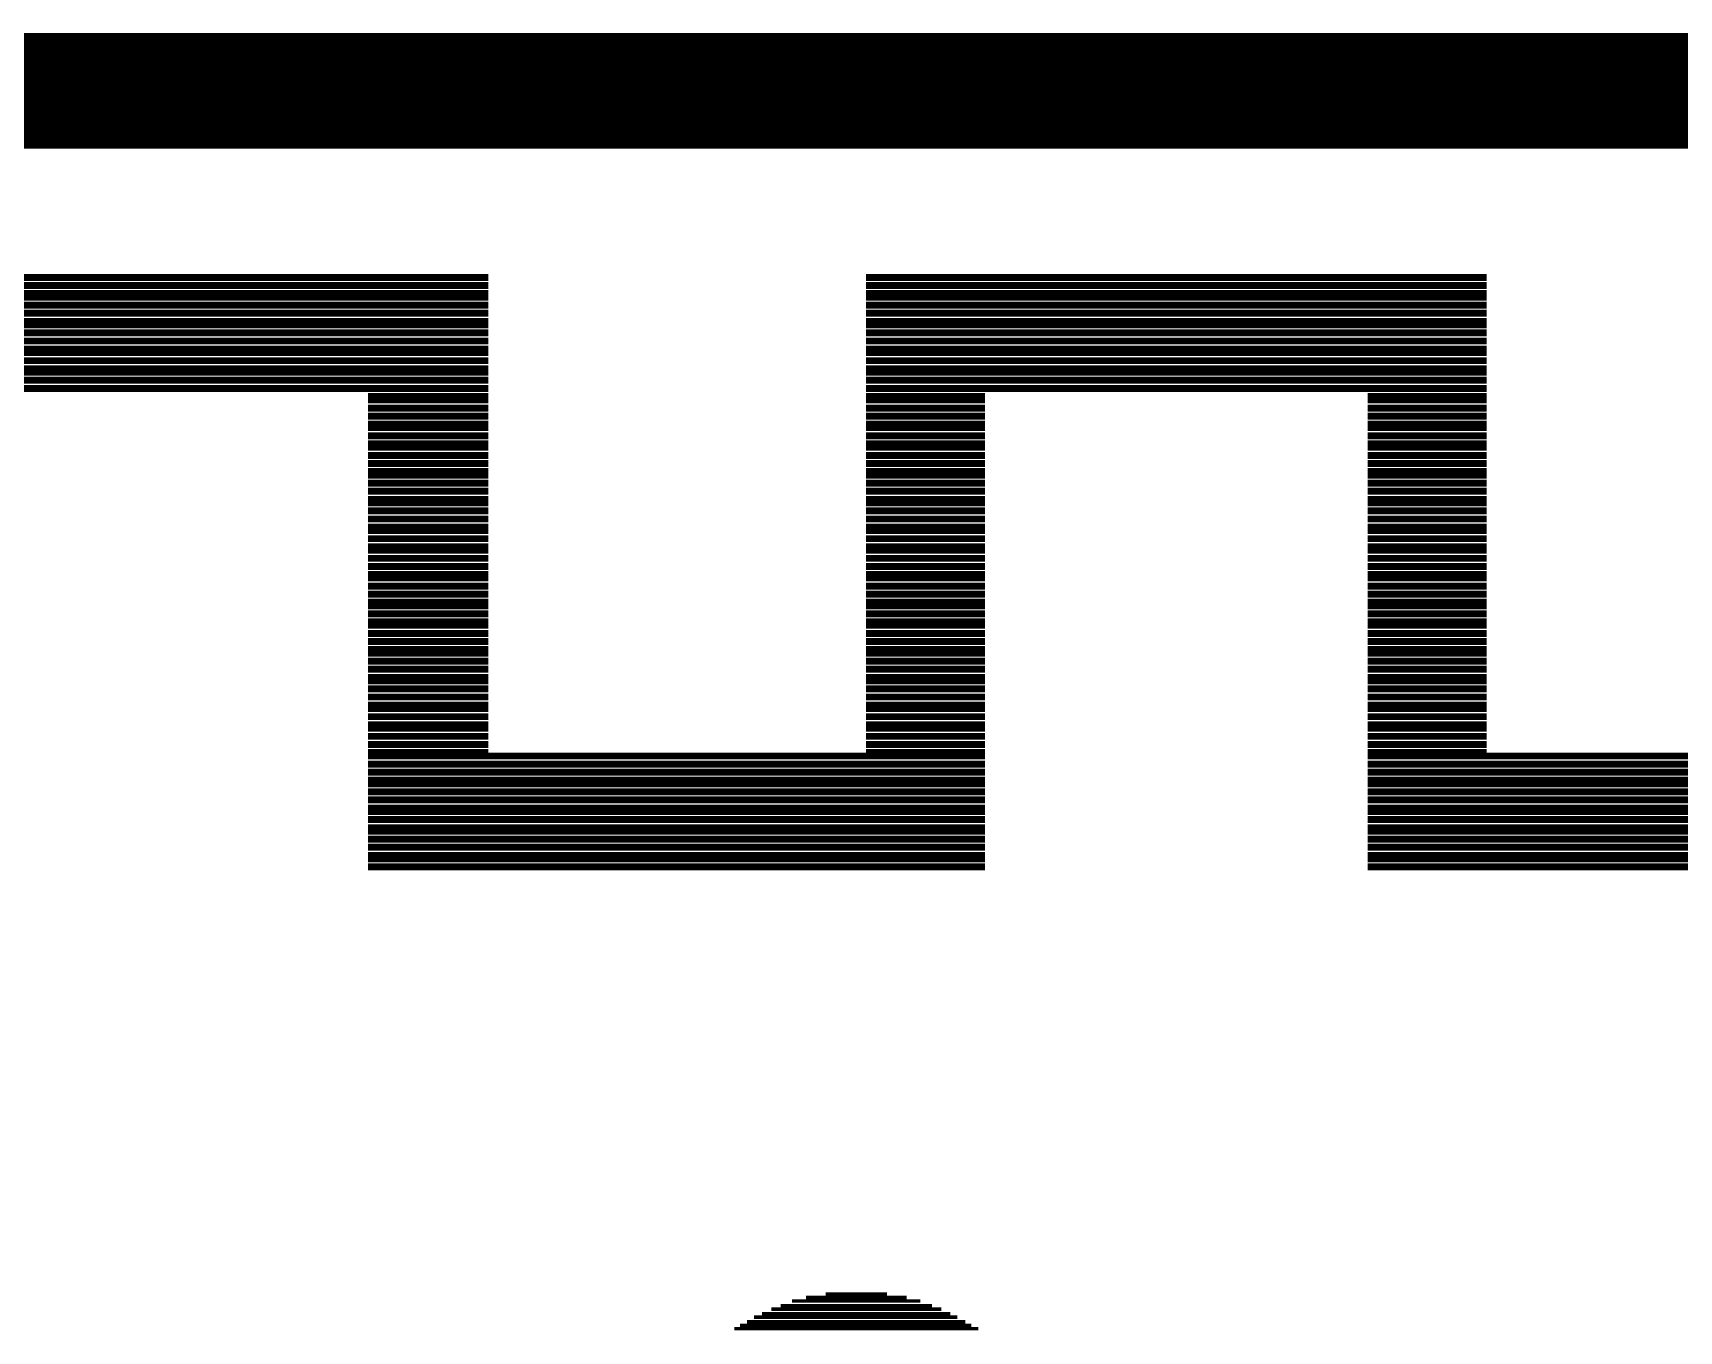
# Model space of a CAD drawing. Extents: x -1.4 to 24.3, y -3.9 to 24.9.
# Drawn here: x 1.082 to 4.7, y 22.04 to 24.892 of the extents above; entities that cross this region are included whole.
import ezdxf

# ---------------------------------------------------------------- set-up
doc = ezdxf.new("R2010")
doc.units = 0
doc.layers.add('DAC2_CLICK_V100_GKO', color=9, linetype='CONTINUOUS')
doc.layers.add('DAC2_CLICK_V100_GTO', color=11, linetype='CONTINUOUS')

msp = doc.modelspace()

# ---------------------------------------------------------------- linework, layer by layer
at = {"layer": 'DAC2_CLICK_V100_GKO', "const_width": 0.254}
msp.add_lwpolyline([(-1.27, -3.81), (-1.27, 24.765), (24.13, 24.765)], dxfattribs=at)
at = {"layer": 'DAC2_CLICK_V100_GTO', "const_width": 0.00762}
for points in [[(0.73406, 24.3586), (2.0828, 24.3586)], [(0.73406, 24.3586), (2.0828, 24.3586)], [(0.73406, 24.35098), (2.0828, 24.35098)], [(0.73406, 24.35098), (2.0828, 24.35098)], [(2.91338, 24.3586), (4.27736, 24.3586)], [(2.91338, 24.3586), (4.27736, 24.3586)], [(2.91338, 24.35098), (4.27736, 24.35098)], [(2.91338, 24.35098), (4.27736, 24.35098)], [(0.73406, 24.34082), (2.0828, 24.34082)], [(0.73406, 24.34082), (2.0828, 24.34082)], [(0.73406, 24.3332), (2.0828, 24.3332)], [(0.73406, 24.3332), (2.0828, 24.3332)], [(0.73406, 24.32304), (2.0828, 24.32304)], [(0.73406, 24.32304), (2.0828, 24.32304)], [(0.73406, 24.31542), (2.0828, 24.31542)], [(0.73406, 24.31542), (2.0828, 24.31542)], [(2.91338, 24.34082), (4.27736, 24.34082)], [(2.91338, 24.34082), (4.27736, 24.34082)], [(2.91338, 24.3332), (4.27736, 24.3332)], [(2.91338, 24.3332), (4.27736, 24.3332)], [(2.91338, 24.32304), (4.27736, 24.32304)], [(2.91338, 24.32304), (4.27736, 24.32304)], [(2.91338, 24.31542), (4.27736, 24.31542)], [(2.91338, 24.31542), (4.27736, 24.31542)], [(0.73406, 24.3078), (2.0828, 24.3078)], [(0.73406, 24.3078), (2.0828, 24.3078)], [(0.73406, 24.29764), (2.0828, 24.29764)], [(0.73406, 24.29764), (2.0828, 24.29764)], [(0.73406, 24.29002), (2.0828, 24.29002)], [(0.73406, 24.29002), (2.0828, 24.29002)], [(0.73406, 24.27986), (2.0828, 24.27986)], [(0.73406, 24.27986), (2.0828, 24.27986)], [(2.91338, 24.3078), (4.27736, 24.3078)], [(2.91338, 24.3078), (4.27736, 24.3078)], [(2.91338, 24.29764), (4.27736, 24.29764)], [(2.91338, 24.29764), (4.27736, 24.29764)], [(2.91338, 24.29002), (4.27736, 24.29002)], [(2.91338, 24.29002), (4.27736, 24.29002)], [(2.91338, 24.27986), (4.27736, 24.27986)], [(2.91338, 24.27986), (4.27736, 24.27986)], [(0.73406, 24.27224), (2.0828, 24.27224)], [(0.73406, 24.27224), (2.0828, 24.27224)], [(0.73406, 24.26208), (2.0828, 24.26208)], [(0.73406, 24.26208), (2.0828, 24.26208)], [(0.73406, 24.25446), (2.0828, 24.25446)], [(0.73406, 24.25446), (2.0828, 24.25446)], [(0.73406, 24.24684), (2.0828, 24.24684)], [(0.73406, 24.24684), (2.0828, 24.24684)], [(2.91338, 24.27224), (4.27736, 24.27224)], [(2.91338, 24.27224), (4.27736, 24.27224)], [(2.91338, 24.26208), (4.27736, 24.26208)], [(2.91338, 24.26208), (4.27736, 24.26208)], [(2.91338, 24.25446), (4.27736, 24.25446)], [(2.91338, 24.25446), (4.27736, 24.25446)], [(2.91338, 24.24684), (4.27736, 24.24684)], [(2.91338, 24.24684), (4.27736, 24.24684)], [(0.73406, 24.23668), (2.0828, 24.23668)], [(0.73406, 24.23668), (2.0828, 24.23668)], [(0.73406, 24.22906), (2.0828, 24.22906)], [(0.73406, 24.22906), (2.0828, 24.22906)], [(0.73406, 24.2189), (2.0828, 24.2189)], [(0.73406, 24.2189), (2.0828, 24.2189)], [(0.73406, 24.21128), (2.0828, 24.21128)], [(0.73406, 24.21128), (2.0828, 24.21128)], [(2.91338, 24.23668), (4.27736, 24.23668)], [(2.91338, 24.23668), (4.27736, 24.23668)], [(2.91338, 24.22906), (4.27736, 24.22906)], [(2.91338, 24.22906), (4.27736, 24.22906)], [(2.91338, 24.2189), (4.27736, 24.2189)], [(2.91338, 24.2189), (4.27736, 24.2189)], [(2.91338, 24.21128), (4.27736, 24.21128)], [(2.91338, 24.21128), (4.27736, 24.21128)], [(0.73406, 24.20112), (2.0828, 24.20112)], [(0.73406, 24.20112), (2.0828, 24.20112)], [(0.73406, 24.1935), (2.0828, 24.1935)], [(0.73406, 24.1935), (2.0828, 24.1935)], [(0.73406, 24.18588), (2.0828, 24.18588)], [(0.73406, 24.18588), (2.0828, 24.18588)], [(0.73406, 24.17572), (2.0828, 24.17572)], [(0.73406, 24.17572), (2.0828, 24.17572)], [(0.73406, 24.1681), (2.0828, 24.1681)], [(0.73406, 24.1681), (2.0828, 24.1681)], [(2.91338, 24.20112), (4.27736, 24.20112)], [(2.91338, 24.20112), (4.27736, 24.20112)], [(2.91338, 24.1935), (4.27736, 24.1935)], [(2.91338, 24.1935), (4.27736, 24.1935)], [(2.91338, 24.18588), (4.27736, 24.18588)], [(2.91338, 24.18588), (4.27736, 24.18588)], [(2.91338, 24.17572), (4.27736, 24.17572)], [(2.91338, 24.17572), (4.27736, 24.17572)], [(2.91338, 24.1681), (4.27736, 24.1681)], [(2.91338, 24.1681), (4.27736, 24.1681)], [(0.73406, 24.15794), (2.0828, 24.15794)], [(0.73406, 24.15794), (2.0828, 24.15794)], [(0.73406, 24.15032), (2.0828, 24.15032)], [(0.73406, 24.15032), (2.0828, 24.15032)], [(0.73406, 24.1427), (2.0828, 24.1427)], [(0.73406, 24.1427), (2.0828, 24.1427)], [(0.73406, 24.13254), (2.0828, 24.13254)], [(0.73406, 24.13254), (2.0828, 24.13254)], [(2.91338, 24.15794), (4.27736, 24.15794)], [(2.91338, 24.15794), (4.27736, 24.15794)], [(2.91338, 24.15032), (4.27736, 24.15032)], [(2.91338, 24.15032), (4.27736, 24.15032)], [(2.91338, 24.1427), (4.27736, 24.1427)], [(2.91338, 24.1427), (4.27736, 24.1427)], [(2.91338, 24.13254), (4.27736, 24.13254)], [(2.91338, 24.13254), (4.27736, 24.13254)], [(0.73406, 24.12492), (2.0828, 24.12492)], [(0.73406, 24.12492), (2.0828, 24.12492)], [(0.73406, 24.11476), (2.0828, 24.11476)], [(0.73406, 24.11476), (2.0828, 24.11476)], [(0.73406, 24.10714), (2.0828, 24.10714)], [(0.73406, 24.10714), (2.0828, 24.10714)], [(1.81864, 24.09698), (2.0828, 24.09698)], [(1.81864, 24.09698), (2.0828, 24.09698)], [(2.91338, 24.12492), (4.27736, 24.12492)], [(2.91338, 24.12492), (4.27736, 24.12492)], [(2.91338, 24.11476), (4.27736, 24.11476)], [(2.91338, 24.11476), (4.27736, 24.11476)], [(2.91338, 24.10714), (4.27736, 24.10714)], [(2.91338, 24.10714), (4.27736, 24.10714)], [(2.91338, 24.09698), (3.175, 24.09698)], [(2.91338, 24.09698), (3.175, 24.09698)], [(4.01574, 24.09698), (4.27736, 24.09698)], [(4.01574, 24.09698), (4.27736, 24.09698)], [(1.81864, 24.08936), (2.0828, 24.08936)], [(1.81864, 24.08936), (2.0828, 24.08936)], [(1.81864, 24.08174), (2.0828, 24.08174)], [(1.81864, 24.08174), (2.0828, 24.08174)], [(1.81864, 24.07158), (2.0828, 24.07158)], [(1.81864, 24.07158), (2.0828, 24.07158)], [(1.81864, 24.06396), (2.0828, 24.06396)], [(1.81864, 24.06396), (2.0828, 24.06396)], [(2.91338, 24.08936), (3.175, 24.08936)], [(2.91338, 24.08936), (3.175, 24.08936)], [(2.91338, 24.08174), (3.175, 24.08174)], [(2.91338, 24.08174), (3.175, 24.08174)], [(2.91338, 24.07158), (3.175, 24.07158)], [(2.91338, 24.07158), (3.175, 24.07158)], [(2.91338, 24.06396), (3.175, 24.06396)], [(2.91338, 24.06396), (3.175, 24.06396)], [(4.01574, 24.08936), (4.27736, 24.08936)], [(4.01574, 24.08936), (4.27736, 24.08936)], [(4.01574, 24.08174), (4.27736, 24.08174)], [(4.01574, 24.08174), (4.27736, 24.08174)], [(4.01574, 24.07158), (4.27736, 24.07158)], [(4.01574, 24.07158), (4.27736, 24.07158)], [(4.01574, 24.06396), (4.27736, 24.06396)], [(4.01574, 24.06396), (4.27736, 24.06396)], [(1.81864, 24.0538), (2.0828, 24.0538)], [(1.81864, 24.0538), (2.0828, 24.0538)], [(1.81864, 24.04618), (2.0828, 24.04618)], [(1.81864, 24.04618), (2.0828, 24.04618)], [(1.81864, 24.03602), (2.0828, 24.03602)], [(1.81864, 24.03602), (2.0828, 24.03602)], [(1.81864, 24.0284), (2.0828, 24.0284)], [(1.81864, 24.0284), (2.0828, 24.0284)], [(2.91338, 24.0538), (3.175, 24.0538)], [(2.91338, 24.0538), (3.175, 24.0538)], [(2.91338, 24.04618), (3.175, 24.04618)], [(2.91338, 24.04618), (3.175, 24.04618)], [(2.91338, 24.03602), (3.175, 24.03602)], [(2.91338, 24.03602), (3.175, 24.03602)], [(2.91338, 24.0284), (3.175, 24.0284)], [(2.91338, 24.0284), (3.175, 24.0284)], [(4.01574, 24.0538), (4.27736, 24.0538)], [(4.01574, 24.0538), (4.27736, 24.0538)], [(4.01574, 24.04618), (4.27736, 24.04618)], [(4.01574, 24.04618), (4.27736, 24.04618)], [(4.01574, 24.03602), (4.27736, 24.03602)], [(4.01574, 24.03602), (4.27736, 24.03602)], [(4.01574, 24.0284), (4.27736, 24.0284)], [(4.01574, 24.0284), (4.27736, 24.0284)], [(1.81864, 24.02078), (2.0828, 24.02078)], [(1.81864, 24.02078), (2.0828, 24.02078)], [(1.81864, 24.01062), (2.0828, 24.01062)], [(1.81864, 24.01062), (2.0828, 24.01062)], [(1.81864, 24.003), (2.0828, 24.003)], [(1.81864, 24.003), (2.0828, 24.003)], [(1.81864, 23.99284), (2.0828, 23.99284)], [(1.81864, 23.99284), (2.0828, 23.99284)], [(1.81864, 23.98522), (2.0828, 23.98522)], [(1.81864, 23.98522), (2.0828, 23.98522)], [(2.91338, 24.02078), (3.175, 24.02078)], [(2.91338, 24.02078), (3.175, 24.02078)], [(2.91338, 24.01062), (3.175, 24.01062)], [(2.91338, 24.01062), (3.175, 24.01062)], [(2.91338, 24.003), (3.175, 24.003)], [(2.91338, 24.003), (3.175, 24.003)], [(2.91338, 23.99284), (3.175, 23.99284)], [(2.91338, 23.99284), (3.175, 23.99284)], [(2.91338, 23.98522), (3.175, 23.98522)], [(2.91338, 23.98522), (3.175, 23.98522)], [(4.01574, 24.02078), (4.27736, 24.02078)], [(4.01574, 24.02078), (4.27736, 24.02078)], [(4.01574, 24.01062), (4.27736, 24.01062)], [(4.01574, 24.01062), (4.27736, 24.01062)], [(4.01574, 24.003), (4.27736, 24.003)], [(4.01574, 24.003), (4.27736, 24.003)], [(4.01574, 23.99284), (4.27736, 23.99284)], [(4.01574, 23.99284), (4.27736, 23.99284)], [(4.01574, 23.98522), (4.27736, 23.98522)], [(4.01574, 23.98522), (4.27736, 23.98522)], [(1.81864, 23.9776), (2.0828, 23.9776)], [(1.81864, 23.9776), (2.0828, 23.9776)], [(1.81864, 23.96744), (2.0828, 23.96744)], [(1.81864, 23.96744), (2.0828, 23.96744)], [(1.81864, 23.95982), (2.0828, 23.95982)], [(1.81864, 23.95982), (2.0828, 23.95982)], [(1.81864, 23.94966), (2.0828, 23.94966)], [(1.81864, 23.94966), (2.0828, 23.94966)], [(2.91338, 23.9776), (3.175, 23.9776)], [(2.91338, 23.9776), (3.175, 23.9776)], [(2.91338, 23.96744), (3.175, 23.96744)], [(2.91338, 23.96744), (3.175, 23.96744)], [(2.91338, 23.95982), (3.175, 23.95982)], [(2.91338, 23.95982), (3.175, 23.95982)], [(2.91338, 23.94966), (3.175, 23.94966)], [(2.91338, 23.94966), (3.175, 23.94966)], [(4.01574, 23.9776), (4.27736, 23.9776)], [(4.01574, 23.9776), (4.27736, 23.9776)], [(4.01574, 23.96744), (4.27736, 23.96744)], [(4.01574, 23.96744), (4.27736, 23.96744)], [(4.01574, 23.95982), (4.27736, 23.95982)], [(4.01574, 23.95982), (4.27736, 23.95982)], [(4.01574, 23.94966), (4.27736, 23.94966)], [(4.01574, 23.94966), (4.27736, 23.94966)], [(1.81864, 23.94204), (2.0828, 23.94204)], [(1.81864, 23.94204), (2.0828, 23.94204)], [(1.81864, 23.93188), (2.0828, 23.93188)], [(1.81864, 23.93188), (2.0828, 23.93188)], [(1.81864, 23.92426), (2.0828, 23.92426)], [(1.81864, 23.92426), (2.0828, 23.92426)], [(1.81864, 23.91664), (2.0828, 23.91664)], [(1.81864, 23.91664), (2.0828, 23.91664)], [(2.91338, 23.94204), (3.175, 23.94204)], [(2.91338, 23.94204), (3.175, 23.94204)], [(2.91338, 23.93188), (3.175, 23.93188)], [(2.91338, 23.93188), (3.175, 23.93188)], [(2.91338, 23.92426), (3.175, 23.92426)], [(2.91338, 23.92426), (3.175, 23.92426)], [(2.91338, 23.91664), (3.175, 23.91664)], [(2.91338, 23.91664), (3.175, 23.91664)], [(4.01574, 23.94204), (4.27736, 23.94204)], [(4.01574, 23.94204), (4.27736, 23.94204)], [(4.01574, 23.93188), (4.27736, 23.93188)], [(4.01574, 23.93188), (4.27736, 23.93188)], [(4.01574, 23.92426), (4.27736, 23.92426)], [(4.01574, 23.92426), (4.27736, 23.92426)], [(4.01574, 23.91664), (4.27736, 23.91664)], [(4.01574, 23.91664), (4.27736, 23.91664)], [(1.81864, 23.90648), (2.0828, 23.90648)], [(1.81864, 23.90648), (2.0828, 23.90648)], [(1.81864, 23.89886), (2.0828, 23.89886)], [(1.81864, 23.89886), (2.0828, 23.89886)], [(1.81864, 23.8887), (2.0828, 23.8887)], [(1.81864, 23.8887), (2.0828, 23.8887)], [(1.81864, 23.88108), (2.0828, 23.88108)], [(1.81864, 23.88108), (2.0828, 23.88108)], [(2.91338, 23.90648), (3.175, 23.90648)], [(2.91338, 23.90648), (3.175, 23.90648)], [(2.91338, 23.89886), (3.175, 23.89886)], [(2.91338, 23.89886), (3.175, 23.89886)], [(2.91338, 23.8887), (3.175, 23.8887)], [(2.91338, 23.8887), (3.175, 23.8887)], [(2.91338, 23.88108), (3.175, 23.88108)], [(2.91338, 23.88108), (3.175, 23.88108)], [(4.01574, 23.90648), (4.27736, 23.90648)], [(4.01574, 23.90648), (4.27736, 23.90648)], [(4.01574, 23.89886), (4.27736, 23.89886)], [(4.01574, 23.89886), (4.27736, 23.89886)], [(4.01574, 23.8887), (4.27736, 23.8887)], [(4.01574, 23.8887), (4.27736, 23.8887)], [(4.01574, 23.88108), (4.27736, 23.88108)], [(4.01574, 23.88108), (4.27736, 23.88108)], [(1.81864, 23.87092), (2.0828, 23.87092)], [(1.81864, 23.87092), (2.0828, 23.87092)], [(1.81864, 23.8633), (2.0828, 23.8633)], [(1.81864, 23.8633), (2.0828, 23.8633)], [(1.81864, 23.85568), (2.0828, 23.85568)], [(1.81864, 23.85568), (2.0828, 23.85568)], [(1.81864, 23.84552), (2.0828, 23.84552)], [(1.81864, 23.84552), (2.0828, 23.84552)], [(2.91338, 23.87092), (3.175, 23.87092)], [(2.91338, 23.87092), (3.175, 23.87092)], [(2.91338, 23.8633), (3.175, 23.8633)], [(2.91338, 23.8633), (3.175, 23.8633)], [(2.91338, 23.85568), (3.175, 23.85568)], [(2.91338, 23.85568), (3.175, 23.85568)], [(2.91338, 23.84552), (3.175, 23.84552)], [(2.91338, 23.84552), (3.175, 23.84552)], [(4.01574, 23.87092), (4.27736, 23.87092)], [(4.01574, 23.87092), (4.27736, 23.87092)], [(4.01574, 23.8633), (4.27736, 23.8633)], [(4.01574, 23.8633), (4.27736, 23.8633)], [(4.01574, 23.85568), (4.27736, 23.85568)], [(4.01574, 23.85568), (4.27736, 23.85568)], [(4.01574, 23.84552), (4.27736, 23.84552)], [(4.01574, 23.84552), (4.27736, 23.84552)], [(1.81864, 23.8379), (2.0828, 23.8379)], [(1.81864, 23.8379), (2.0828, 23.8379)], [(1.81864, 23.82774), (2.0828, 23.82774)], [(1.81864, 23.82774), (2.0828, 23.82774)], [(1.81864, 23.82012), (2.0828, 23.82012)], [(1.81864, 23.82012), (2.0828, 23.82012)], [(1.81864, 23.80996), (2.0828, 23.80996)], [(1.81864, 23.80996), (2.0828, 23.80996)], [(2.91338, 23.8379), (3.175, 23.8379)], [(2.91338, 23.8379), (3.175, 23.8379)], [(2.91338, 23.82774), (3.175, 23.82774)], [(2.91338, 23.82774), (3.175, 23.82774)], [(2.91338, 23.82012), (3.175, 23.82012)], [(2.91338, 23.82012), (3.175, 23.82012)], [(2.91338, 23.80996), (3.175, 23.80996)], [(2.91338, 23.80996), (3.175, 23.80996)], [(4.01574, 23.8379), (4.27736, 23.8379)], [(4.01574, 23.8379), (4.27736, 23.8379)], [(4.01574, 23.82774), (4.27736, 23.82774)], [(4.01574, 23.82774), (4.27736, 23.82774)], [(4.01574, 23.82012), (4.27736, 23.82012)], [(4.01574, 23.82012), (4.27736, 23.82012)], [(4.01574, 23.80996), (4.27736, 23.80996)], [(4.01574, 23.80996), (4.27736, 23.80996)], [(1.81864, 23.80234), (2.0828, 23.80234)], [(1.81864, 23.80234), (2.0828, 23.80234)], [(1.81864, 23.79472), (2.0828, 23.79472)], [(1.81864, 23.79472), (2.0828, 23.79472)], [(1.81864, 23.78456), (2.0828, 23.78456)], [(1.81864, 23.78456), (2.0828, 23.78456)], [(1.81864, 23.77694), (2.0828, 23.77694)], [(1.81864, 23.77694), (2.0828, 23.77694)], [(2.91338, 23.80234), (3.175, 23.80234)], [(2.91338, 23.80234), (3.175, 23.80234)], [(2.91338, 23.79472), (3.175, 23.79472)], [(2.91338, 23.79472), (3.175, 23.79472)], [(2.91338, 23.78456), (3.175, 23.78456)], [(2.91338, 23.78456), (3.175, 23.78456)], [(2.91338, 23.77694), (3.175, 23.77694)], [(2.91338, 23.77694), (3.175, 23.77694)], [(4.01574, 23.80234), (4.27736, 23.80234)], [(4.01574, 23.80234), (4.27736, 23.80234)], [(4.01574, 23.79472), (4.27736, 23.79472)], [(4.01574, 23.79472), (4.27736, 23.79472)], [(4.01574, 23.78456), (4.27736, 23.78456)], [(4.01574, 23.78456), (4.27736, 23.78456)], [(4.01574, 23.77694), (4.27736, 23.77694)], [(4.01574, 23.77694), (4.27736, 23.77694)], [(1.81864, 23.76678), (2.0828, 23.76678)], [(1.81864, 23.76678), (2.0828, 23.76678)], [(1.81864, 23.75916), (2.0828, 23.75916)], [(1.81864, 23.75916), (2.0828, 23.75916)], [(1.81864, 23.75154), (2.0828, 23.75154)], [(1.81864, 23.75154), (2.0828, 23.75154)], [(1.81864, 23.74138), (2.0828, 23.74138)], [(1.81864, 23.74138), (2.0828, 23.74138)], [(1.81864, 23.73376), (2.0828, 23.73376)], [(1.81864, 23.73376), (2.0828, 23.73376)], [(2.91338, 23.76678), (3.175, 23.76678)], [(2.91338, 23.76678), (3.175, 23.76678)], [(2.91338, 23.75916), (3.175, 23.75916)], [(2.91338, 23.75916), (3.175, 23.75916)], [(2.91338, 23.75154), (3.175, 23.75154)], [(2.91338, 23.75154), (3.175, 23.75154)], [(2.91338, 23.74138), (3.175, 23.74138)], [(2.91338, 23.74138), (3.175, 23.74138)], [(2.91338, 23.73376), (3.175, 23.73376)], [(2.91338, 23.73376), (3.175, 23.73376)], [(4.01574, 23.76678), (4.27736, 23.76678)], [(4.01574, 23.76678), (4.27736, 23.76678)], [(4.01574, 23.75916), (4.27736, 23.75916)], [(4.01574, 23.75916), (4.27736, 23.75916)], [(4.01574, 23.75154), (4.27736, 23.75154)], [(4.01574, 23.75154), (4.27736, 23.75154)], [(4.01574, 23.74138), (4.27736, 23.74138)], [(4.01574, 23.74138), (4.27736, 23.74138)], [(4.01574, 23.73376), (4.27736, 23.73376)], [(4.01574, 23.73376), (4.27736, 23.73376)], [(1.81864, 23.7236), (2.0828, 23.7236)], [(1.81864, 23.7236), (2.0828, 23.7236)], [(1.81864, 23.71598), (2.0828, 23.71598)], [(1.81864, 23.71598), (2.0828, 23.71598)], [(1.81864, 23.70582), (2.0828, 23.70582)], [(1.81864, 23.70582), (2.0828, 23.70582)], [(1.81864, 23.6982), (2.0828, 23.6982)], [(1.81864, 23.6982), (2.0828, 23.6982)], [(2.91338, 23.7236), (3.175, 23.7236)], [(2.91338, 23.7236), (3.175, 23.7236)], [(2.91338, 23.71598), (3.175, 23.71598)], [(2.91338, 23.71598), (3.175, 23.71598)], [(2.91338, 23.70582), (3.175, 23.70582)], [(2.91338, 23.70582), (3.175, 23.70582)], [(2.91338, 23.6982), (3.175, 23.6982)], [(2.91338, 23.6982), (3.175, 23.6982)], [(4.01574, 23.7236), (4.27736, 23.7236)], [(4.01574, 23.7236), (4.27736, 23.7236)], [(4.01574, 23.71598), (4.27736, 23.71598)], [(4.01574, 23.71598), (4.27736, 23.71598)], [(4.01574, 23.70582), (4.27736, 23.70582)], [(4.01574, 23.70582), (4.27736, 23.70582)], [(4.01574, 23.6982), (4.27736, 23.6982)], [(4.01574, 23.6982), (4.27736, 23.6982)], [(1.81864, 23.69058), (2.0828, 23.69058)], [(1.81864, 23.69058), (2.0828, 23.69058)], [(1.81864, 23.68042), (2.0828, 23.68042)], [(1.81864, 23.68042), (2.0828, 23.68042)], [(1.81864, 23.6728), (2.0828, 23.6728)], [(1.81864, 23.6728), (2.0828, 23.6728)], [(1.81864, 23.66264), (2.0828, 23.66264)], [(1.81864, 23.66264), (2.0828, 23.66264)], [(2.91338, 23.69058), (3.175, 23.69058)], [(2.91338, 23.69058), (3.175, 23.69058)], [(2.91338, 23.68042), (3.175, 23.68042)], [(2.91338, 23.68042), (3.175, 23.68042)], [(2.91338, 23.6728), (3.175, 23.6728)], [(2.91338, 23.6728), (3.175, 23.6728)], [(2.91338, 23.66264), (3.175, 23.66264)], [(2.91338, 23.66264), (3.175, 23.66264)], [(4.01574, 23.69058), (4.27736, 23.69058)], [(4.01574, 23.69058), (4.27736, 23.69058)], [(4.01574, 23.68042), (4.27736, 23.68042)], [(4.01574, 23.68042), (4.27736, 23.68042)], [(4.01574, 23.6728), (4.27736, 23.6728)], [(4.01574, 23.6728), (4.27736, 23.6728)], [(4.01574, 23.66264), (4.27736, 23.66264)], [(4.01574, 23.66264), (4.27736, 23.66264)], [(1.81864, 23.65502), (2.0828, 23.65502)], [(1.81864, 23.65502), (2.0828, 23.65502)], [(1.81864, 23.64486), (2.0828, 23.64486)], [(1.81864, 23.64486), (2.0828, 23.64486)], [(1.81864, 23.63724), (2.0828, 23.63724)], [(1.81864, 23.63724), (2.0828, 23.63724)], [(1.81864, 23.62962), (2.0828, 23.62962)], [(1.81864, 23.62962), (2.0828, 23.62962)], [(2.91338, 23.65502), (3.175, 23.65502)], [(2.91338, 23.65502), (3.175, 23.65502)], [(2.91338, 23.64486), (3.175, 23.64486)], [(2.91338, 23.64486), (3.175, 23.64486)], [(2.91338, 23.63724), (3.175, 23.63724)], [(2.91338, 23.63724), (3.175, 23.63724)], [(2.91338, 23.62962), (3.175, 23.62962)], [(2.91338, 23.62962), (3.175, 23.62962)], [(4.01574, 23.65502), (4.27736, 23.65502)], [(4.01574, 23.65502), (4.27736, 23.65502)], [(4.01574, 23.64486), (4.27736, 23.64486)], [(4.01574, 23.64486), (4.27736, 23.64486)], [(4.01574, 23.63724), (4.27736, 23.63724)], [(4.01574, 23.63724), (4.27736, 23.63724)], [(4.01574, 23.62962), (4.27736, 23.62962)], [(4.01574, 23.62962), (4.27736, 23.62962)], [(1.81864, 23.61946), (2.0828, 23.61946)], [(1.81864, 23.61946), (2.0828, 23.61946)], [(1.81864, 23.61184), (2.0828, 23.61184)], [(1.81864, 23.61184), (2.0828, 23.61184)], [(1.81864, 23.60168), (2.0828, 23.60168)], [(1.81864, 23.60168), (2.0828, 23.60168)], [(1.81864, 23.59406), (2.0828, 23.59406)], [(1.81864, 23.59406), (2.0828, 23.59406)], [(2.91338, 23.61946), (3.175, 23.61946)], [(2.91338, 23.61946), (3.175, 23.61946)], [(2.91338, 23.61184), (3.175, 23.61184)], [(2.91338, 23.61184), (3.175, 23.61184)], [(2.91338, 23.60168), (3.175, 23.60168)], [(2.91338, 23.60168), (3.175, 23.60168)], [(2.91338, 23.59406), (3.175, 23.59406)], [(2.91338, 23.59406), (3.175, 23.59406)], [(4.01574, 23.61946), (4.27736, 23.61946)], [(4.01574, 23.61946), (4.27736, 23.61946)], [(4.01574, 23.61184), (4.27736, 23.61184)], [(4.01574, 23.61184), (4.27736, 23.61184)], [(4.01574, 23.60168), (4.27736, 23.60168)], [(4.01574, 23.60168), (4.27736, 23.60168)], [(4.01574, 23.59406), (4.27736, 23.59406)], [(4.01574, 23.59406), (4.27736, 23.59406)], [(1.81864, 23.58644), (2.0828, 23.58644)], [(1.81864, 23.58644), (2.0828, 23.58644)], [(1.81864, 23.57628), (2.0828, 23.57628)], [(1.81864, 23.57628), (2.0828, 23.57628)], [(1.81864, 23.56866), (2.0828, 23.56866)], [(1.81864, 23.56866), (2.0828, 23.56866)], [(1.81864, 23.5585), (2.0828, 23.5585)], [(1.81864, 23.5585), (2.0828, 23.5585)], [(1.81864, 23.55088), (2.0828, 23.55088)], [(1.81864, 23.55088), (2.0828, 23.55088)], [(2.91338, 23.58644), (3.175, 23.58644)], [(2.91338, 23.58644), (3.175, 23.58644)], [(2.91338, 23.57628), (3.175, 23.57628)], [(2.91338, 23.57628), (3.175, 23.57628)], [(2.91338, 23.56866), (3.175, 23.56866)], [(2.91338, 23.56866), (3.175, 23.56866)], [(2.91338, 23.5585), (3.175, 23.5585)], [(2.91338, 23.5585), (3.175, 23.5585)], [(2.91338, 23.55088), (3.175, 23.55088)], [(2.91338, 23.55088), (3.175, 23.55088)], [(4.01574, 23.58644), (4.27736, 23.58644)], [(4.01574, 23.58644), (4.27736, 23.58644)], [(4.01574, 23.57628), (4.27736, 23.57628)], [(4.01574, 23.57628), (4.27736, 23.57628)], [(4.01574, 23.56866), (4.27736, 23.56866)], [(4.01574, 23.56866), (4.27736, 23.56866)], [(4.01574, 23.5585), (4.27736, 23.5585)], [(4.01574, 23.5585), (4.27736, 23.5585)], [(4.01574, 23.55088), (4.27736, 23.55088)], [(4.01574, 23.55088), (4.27736, 23.55088)], [(1.81864, 23.54072), (2.0828, 23.54072)], [(1.81864, 23.54072), (2.0828, 23.54072)], [(1.81864, 23.5331), (2.0828, 23.5331)], [(1.81864, 23.5331), (2.0828, 23.5331)], [(1.81864, 23.52548), (2.0828, 23.52548)], [(1.81864, 23.52548), (2.0828, 23.52548)], [(1.81864, 23.51532), (2.0828, 23.51532)], [(1.81864, 23.51532), (2.0828, 23.51532)], [(2.91338, 23.54072), (3.175, 23.54072)], [(2.91338, 23.54072), (3.175, 23.54072)], [(2.91338, 23.5331), (3.175, 23.5331)], [(2.91338, 23.5331), (3.175, 23.5331)], [(2.91338, 23.52548), (3.175, 23.52548)], [(2.91338, 23.52548), (3.175, 23.52548)], [(2.91338, 23.51532), (3.175, 23.51532)], [(2.91338, 23.51532), (3.175, 23.51532)], [(4.01574, 23.54072), (4.27736, 23.54072)], [(4.01574, 23.54072), (4.27736, 23.54072)], [(4.01574, 23.5331), (4.27736, 23.5331)], [(4.01574, 23.5331), (4.27736, 23.5331)], [(4.01574, 23.52548), (4.27736, 23.52548)], [(4.01574, 23.52548), (4.27736, 23.52548)], [(4.01574, 23.51532), (4.27736, 23.51532)], [(4.01574, 23.51532), (4.27736, 23.51532)], [(1.81864, 23.5077), (2.0828, 23.5077)], [(1.81864, 23.5077), (2.0828, 23.5077)], [(1.81864, 23.49754), (2.0828, 23.49754)], [(1.81864, 23.49754), (2.0828, 23.49754)], [(1.81864, 23.48992), (2.0828, 23.48992)], [(1.81864, 23.48992), (2.0828, 23.48992)], [(1.81864, 23.47976), (2.0828, 23.47976)], [(1.81864, 23.47976), (2.0828, 23.47976)], [(2.91338, 23.5077), (3.175, 23.5077)], [(2.91338, 23.5077), (3.175, 23.5077)], [(2.91338, 23.49754), (3.175, 23.49754)], [(2.91338, 23.49754), (3.175, 23.49754)], [(2.91338, 23.48992), (3.175, 23.48992)], [(2.91338, 23.48992), (3.175, 23.48992)], [(2.91338, 23.47976), (3.175, 23.47976)], [(2.91338, 23.47976), (3.175, 23.47976)], [(4.01574, 23.5077), (4.27736, 23.5077)], [(4.01574, 23.5077), (4.27736, 23.5077)], [(4.01574, 23.49754), (4.27736, 23.49754)], [(4.01574, 23.49754), (4.27736, 23.49754)], [(4.01574, 23.48992), (4.27736, 23.48992)], [(4.01574, 23.48992), (4.27736, 23.48992)], [(4.01574, 23.47976), (4.27736, 23.47976)], [(4.01574, 23.47976), (4.27736, 23.47976)], [(1.81864, 23.47214), (2.0828, 23.47214)], [(1.81864, 23.47214), (2.0828, 23.47214)], [(1.81864, 23.46452), (2.0828, 23.46452)], [(1.81864, 23.46452), (2.0828, 23.46452)], [(1.81864, 23.45436), (2.0828, 23.45436)], [(1.81864, 23.45436), (2.0828, 23.45436)], [(1.81864, 23.44674), (2.0828, 23.44674)], [(1.81864, 23.44674), (2.0828, 23.44674)], [(2.91338, 23.47214), (3.175, 23.47214)], [(2.91338, 23.47214), (3.175, 23.47214)], [(2.91338, 23.46452), (3.175, 23.46452)], [(2.91338, 23.46452), (3.175, 23.46452)], [(2.91338, 23.45436), (3.175, 23.45436)], [(2.91338, 23.45436), (3.175, 23.45436)], [(2.91338, 23.44674), (3.175, 23.44674)], [(2.91338, 23.44674), (3.175, 23.44674)], [(4.01574, 23.47214), (4.27736, 23.47214)], [(4.01574, 23.47214), (4.27736, 23.47214)], [(4.01574, 23.46452), (4.27736, 23.46452)], [(4.01574, 23.46452), (4.27736, 23.46452)], [(4.01574, 23.45436), (4.27736, 23.45436)], [(4.01574, 23.45436), (4.27736, 23.45436)], [(4.01574, 23.44674), (4.27736, 23.44674)], [(4.01574, 23.44674), (4.27736, 23.44674)], [(1.81864, 23.43658), (2.0828, 23.43658)], [(1.81864, 23.43658), (2.0828, 23.43658)], [(1.81864, 23.42896), (2.0828, 23.42896)], [(1.81864, 23.42896), (2.0828, 23.42896)], [(1.81864, 23.4188), (2.0828, 23.4188)], [(1.81864, 23.4188), (2.0828, 23.4188)], [(1.81864, 23.41118), (2.0828, 23.41118)], [(1.81864, 23.41118), (2.0828, 23.41118)], [(2.91338, 23.43658), (3.175, 23.43658)], [(2.91338, 23.43658), (3.175, 23.43658)], [(2.91338, 23.42896), (3.175, 23.42896)], [(2.91338, 23.42896), (3.175, 23.42896)], [(2.91338, 23.4188), (3.175, 23.4188)], [(2.91338, 23.4188), (3.175, 23.4188)], [(2.91338, 23.41118), (3.175, 23.41118)], [(2.91338, 23.41118), (3.175, 23.41118)], [(4.01574, 23.43658), (4.27736, 23.43658)], [(4.01574, 23.43658), (4.27736, 23.43658)], [(4.01574, 23.42896), (4.27736, 23.42896)], [(4.01574, 23.42896), (4.27736, 23.42896)], [(4.01574, 23.4188), (4.27736, 23.4188)], [(4.01574, 23.4188), (4.27736, 23.4188)], [(4.01574, 23.41118), (4.27736, 23.41118)], [(4.01574, 23.41118), (4.27736, 23.41118)], [(1.81864, 23.40356), (2.0828, 23.40356)], [(1.81864, 23.40356), (2.0828, 23.40356)], [(1.81864, 23.3934), (2.0828, 23.3934)], [(1.81864, 23.3934), (2.0828, 23.3934)], [(1.81864, 23.38578), (2.0828, 23.38578)], [(1.81864, 23.38578), (2.0828, 23.38578)], [(1.81864, 23.37562), (2.0828, 23.37562)], [(1.81864, 23.37562), (2.0828, 23.37562)], [(2.91338, 23.40356), (3.175, 23.40356)], [(2.91338, 23.40356), (3.175, 23.40356)], [(2.91338, 23.3934), (3.175, 23.3934)], [(2.91338, 23.3934), (3.175, 23.3934)], [(2.91338, 23.38578), (3.175, 23.38578)], [(2.91338, 23.38578), (3.175, 23.38578)], [(2.91338, 23.37562), (3.175, 23.37562)], [(2.91338, 23.37562), (3.175, 23.37562)], [(4.01574, 23.40356), (4.27736, 23.40356)], [(4.01574, 23.40356), (4.27736, 23.40356)], [(4.01574, 23.3934), (4.27736, 23.3934)], [(4.01574, 23.3934), (4.27736, 23.3934)], [(4.01574, 23.38578), (4.27736, 23.38578)], [(4.01574, 23.38578), (4.27736, 23.38578)], [(4.01574, 23.37562), (4.27736, 23.37562)], [(4.01574, 23.37562), (4.27736, 23.37562)], [(1.81864, 23.368), (2.0828, 23.368)], [(1.81864, 23.368), (2.0828, 23.368)], [(1.81864, 23.36038), (2.0828, 23.36038)], [(1.81864, 23.36038), (2.0828, 23.36038)], [(1.81864, 23.35022), (2.0828, 23.35022)], [(1.81864, 23.35022), (2.0828, 23.35022)], [(1.81864, 23.3426), (2.0828, 23.3426)], [(1.81864, 23.3426), (2.0828, 23.3426)], [(2.91338, 23.368), (3.175, 23.368)], [(2.91338, 23.368), (3.175, 23.368)], [(2.91338, 23.36038), (3.175, 23.36038)], [(2.91338, 23.36038), (3.175, 23.36038)], [(2.91338, 23.35022), (3.175, 23.35022)], [(2.91338, 23.35022), (3.175, 23.35022)], [(2.91338, 23.3426), (3.175, 23.3426)], [(2.91338, 23.3426), (3.175, 23.3426)], [(4.01574, 23.368), (4.27736, 23.368)], [(4.01574, 23.368), (4.27736, 23.368)], [(4.01574, 23.36038), (4.27736, 23.36038)], [(4.01574, 23.36038), (4.27736, 23.36038)], [(4.01574, 23.35022), (4.27736, 23.35022)], [(4.01574, 23.35022), (4.27736, 23.35022)], [(4.01574, 23.3426), (4.27736, 23.3426)], [(4.01574, 23.3426), (4.27736, 23.3426)], [(1.81864, 23.33244), (2.0828, 23.33244)], [(1.81864, 23.33244), (2.0828, 23.33244)], [(1.81864, 23.32482), (2.0828, 23.32482)], [(1.81864, 23.32482), (2.0828, 23.32482)], [(1.81864, 23.31466), (2.0828, 23.31466)], [(1.81864, 23.31466), (2.0828, 23.31466)], [(1.81864, 23.30704), (3.175, 23.30704)], [(1.81864, 23.30704), (3.175, 23.30704)], [(1.81864, 23.29942), (3.175, 23.29942)], [(1.81864, 23.29942), (3.175, 23.29942)], [(2.91338, 23.33244), (3.175, 23.33244)], [(2.91338, 23.33244), (3.175, 23.33244)], [(2.91338, 23.32482), (3.175, 23.32482)], [(2.91338, 23.32482), (3.175, 23.32482)], [(2.91338, 23.31466), (3.175, 23.31466)], [(2.91338, 23.31466), (3.175, 23.31466)], [(4.01574, 23.33244), (4.27736, 23.33244)], [(4.01574, 23.33244), (4.27736, 23.33244)], [(4.01574, 23.32482), (4.27736, 23.32482)], [(4.01574, 23.32482), (4.27736, 23.32482)], [(4.01574, 23.31466), (4.27736, 23.31466)], [(4.01574, 23.31466), (4.27736, 23.31466)], [(4.01574, 23.30704), (5.37972, 23.30704)], [(4.01574, 23.30704), (5.37972, 23.30704)], [(4.01574, 23.29942), (5.37972, 23.29942)], [(4.01574, 23.29942), (5.37972, 23.29942)], [(1.81864, 23.28926), (3.175, 23.28926)], [(1.81864, 23.28926), (3.175, 23.28926)], [(1.81864, 23.28164), (3.175, 23.28164)], [(1.81864, 23.28164), (3.175, 23.28164)], [(1.81864, 23.27148), (3.175, 23.27148)], [(1.81864, 23.27148), (3.175, 23.27148)], [(1.81864, 23.26386), (3.175, 23.26386)], [(1.81864, 23.26386), (3.175, 23.26386)], [(4.01574, 23.28926), (5.37972, 23.28926)], [(4.01574, 23.28926), (5.37972, 23.28926)], [(4.01574, 23.28164), (5.37972, 23.28164)], [(4.01574, 23.28164), (5.37972, 23.28164)], [(4.01574, 23.27148), (5.37972, 23.27148)], [(4.01574, 23.27148), (5.37972, 23.27148)], [(4.01574, 23.26386), (5.37972, 23.26386)], [(4.01574, 23.26386), (5.37972, 23.26386)], [(1.81864, 23.2537), (3.175, 23.2537)], [(1.81864, 23.2537), (3.175, 23.2537)], [(1.81864, 23.24608), (3.175, 23.24608)], [(1.81864, 23.24608), (3.175, 23.24608)], [(1.81864, 23.23846), (3.175, 23.23846)], [(1.81864, 23.23846), (3.175, 23.23846)], [(1.81864, 23.2283), (3.175, 23.2283)], [(1.81864, 23.2283), (3.175, 23.2283)], [(4.01574, 23.2537), (5.37972, 23.2537)], [(4.01574, 23.2537), (5.37972, 23.2537)], [(4.01574, 23.24608), (5.37972, 23.24608)], [(4.01574, 23.24608), (5.37972, 23.24608)], [(4.01574, 23.23846), (5.37972, 23.23846)], [(4.01574, 23.23846), (5.37972, 23.23846)], [(4.01574, 23.2283), (5.37972, 23.2283)], [(4.01574, 23.2283), (5.37972, 23.2283)], [(1.81864, 23.22068), (3.175, 23.22068)], [(1.81864, 23.22068), (3.175, 23.22068)], [(1.81864, 23.21052), (3.175, 23.21052)], [(1.81864, 23.21052), (3.175, 23.21052)], [(1.81864, 23.2029), (3.175, 23.2029)], [(1.81864, 23.2029), (3.175, 23.2029)], [(1.81864, 23.19274), (3.175, 23.19274)], [(1.81864, 23.19274), (3.175, 23.19274)], [(4.01574, 23.22068), (5.37972, 23.22068)], [(4.01574, 23.22068), (5.37972, 23.22068)], [(4.01574, 23.21052), (5.37972, 23.21052)], [(4.01574, 23.21052), (5.37972, 23.21052)], [(4.01574, 23.2029), (5.37972, 23.2029)], [(4.01574, 23.2029), (5.37972, 23.2029)], [(4.01574, 23.19274), (5.37972, 23.19274)], [(4.01574, 23.19274), (5.37972, 23.19274)], [(1.81864, 23.18512), (3.175, 23.18512)], [(1.81864, 23.18512), (3.175, 23.18512)], [(1.81864, 23.1775), (3.175, 23.1775)], [(1.81864, 23.1775), (3.175, 23.1775)], [(1.81864, 23.16734), (3.175, 23.16734)], [(1.81864, 23.16734), (3.175, 23.16734)], [(1.81864, 23.15972), (3.175, 23.15972)], [(1.81864, 23.15972), (3.175, 23.15972)], [(4.01574, 23.18512), (5.37972, 23.18512)], [(4.01574, 23.18512), (5.37972, 23.18512)], [(4.01574, 23.1775), (5.37972, 23.1775)], [(4.01574, 23.1775), (5.37972, 23.1775)], [(4.01574, 23.16734), (5.37972, 23.16734)], [(4.01574, 23.16734), (5.37972, 23.16734)], [(4.01574, 23.15972), (5.37972, 23.15972)], [(4.01574, 23.15972), (5.37972, 23.15972)], [(1.81864, 23.14956), (3.175, 23.14956)], [(1.81864, 23.14956), (3.175, 23.14956)], [(1.81864, 23.14194), (3.175, 23.14194)], [(1.81864, 23.14194), (3.175, 23.14194)], [(1.81864, 23.13432), (3.175, 23.13432)], [(1.81864, 23.13432), (3.175, 23.13432)], [(1.81864, 23.12416), (3.175, 23.12416)], [(1.81864, 23.12416), (3.175, 23.12416)], [(4.01574, 23.14956), (5.37972, 23.14956)], [(4.01574, 23.14956), (5.37972, 23.14956)], [(4.01574, 23.14194), (5.37972, 23.14194)], [(4.01574, 23.14194), (5.37972, 23.14194)], [(4.01574, 23.13432), (5.37972, 23.13432)], [(4.01574, 23.13432), (5.37972, 23.13432)], [(4.01574, 23.12416), (5.37972, 23.12416)], [(4.01574, 23.12416), (5.37972, 23.12416)], [(1.81864, 23.11654), (3.175, 23.11654)], [(1.81864, 23.11654), (3.175, 23.11654)], [(1.81864, 23.10638), (3.175, 23.10638)], [(1.81864, 23.10638), (3.175, 23.10638)], [(1.81864, 23.09876), (3.175, 23.09876)], [(1.81864, 23.09876), (3.175, 23.09876)], [(1.81864, 23.0886), (3.175, 23.0886)], [(1.81864, 23.0886), (3.175, 23.0886)], [(1.81864, 23.08098), (3.175, 23.08098)], [(1.81864, 23.08098), (3.175, 23.08098)], [(4.01574, 23.11654), (5.37972, 23.11654)], [(4.01574, 23.11654), (5.37972, 23.11654)], [(4.01574, 23.10638), (5.37972, 23.10638)], [(4.01574, 23.10638), (5.37972, 23.10638)], [(4.01574, 23.09876), (5.37972, 23.09876)], [(4.01574, 23.09876), (5.37972, 23.09876)], [(4.01574, 23.0886), (5.37972, 23.0886)], [(4.01574, 23.0886), (5.37972, 23.0886)], [(4.01574, 23.08098), (5.37972, 23.08098)], [(4.01574, 23.08098), (5.37972, 23.08098)], [(1.81864, 23.07336), (3.175, 23.07336)], [(1.81864, 23.07336), (3.175, 23.07336)], [(1.81864, 23.0632), (3.175, 23.0632)], [(1.81864, 23.0632), (3.175, 23.0632)], [(1.81864, 23.05558), (3.175, 23.05558)], [(1.81864, 23.05558), (3.175, 23.05558)], [(4.01574, 23.07336), (5.37972, 23.07336)], [(4.01574, 23.07336), (5.37972, 23.07336)], [(4.01574, 23.0632), (5.37972, 23.0632)], [(4.01574, 23.0632), (5.37972, 23.0632)], [(4.01574, 23.05558), (5.37972, 23.05558)], [(4.01574, 23.05558), (5.37972, 23.05558)], [(2.75082, 22.10562), (3.03276, 22.10562)], [(2.75082, 22.10562), (3.03276, 22.10562)], [(2.7813, 22.11324), (3.00228, 22.11324)], [(2.7813, 22.11324), (3.00228, 22.11324)], [(2.82448, 22.12086), (2.9591, 22.12086)], [(2.82448, 22.12086), (2.9591, 22.12086)], [(2.667, 22.07006), (3.11404, 22.07006)], [(2.667, 22.07006), (3.11404, 22.07006)], [(2.68478, 22.07768), (3.0988, 22.07768)], [(2.68478, 22.07768), (3.0988, 22.07768)], [(2.7051, 22.08784), (3.07848, 22.08784)], [(2.7051, 22.08784), (3.07848, 22.08784)], [(2.72542, 22.09546), (3.05816, 22.09546)], [(2.72542, 22.09546), (3.05816, 22.09546)], [(2.62382, 22.04466), (3.15976, 22.04466)], [(2.62382, 22.04466), (3.15976, 22.04466)], [(2.63652, 22.05228), (3.14452, 22.05228)], [(2.63652, 22.05228), (3.14452, 22.05228)], [(2.65176, 22.0599), (3.13182, 22.0599)], [(2.65176, 22.0599), (3.13182, 22.0599)]]:
    msp.add_lwpolyline(points, dxfattribs=at)

doc.saveas('drawing.dxf')
